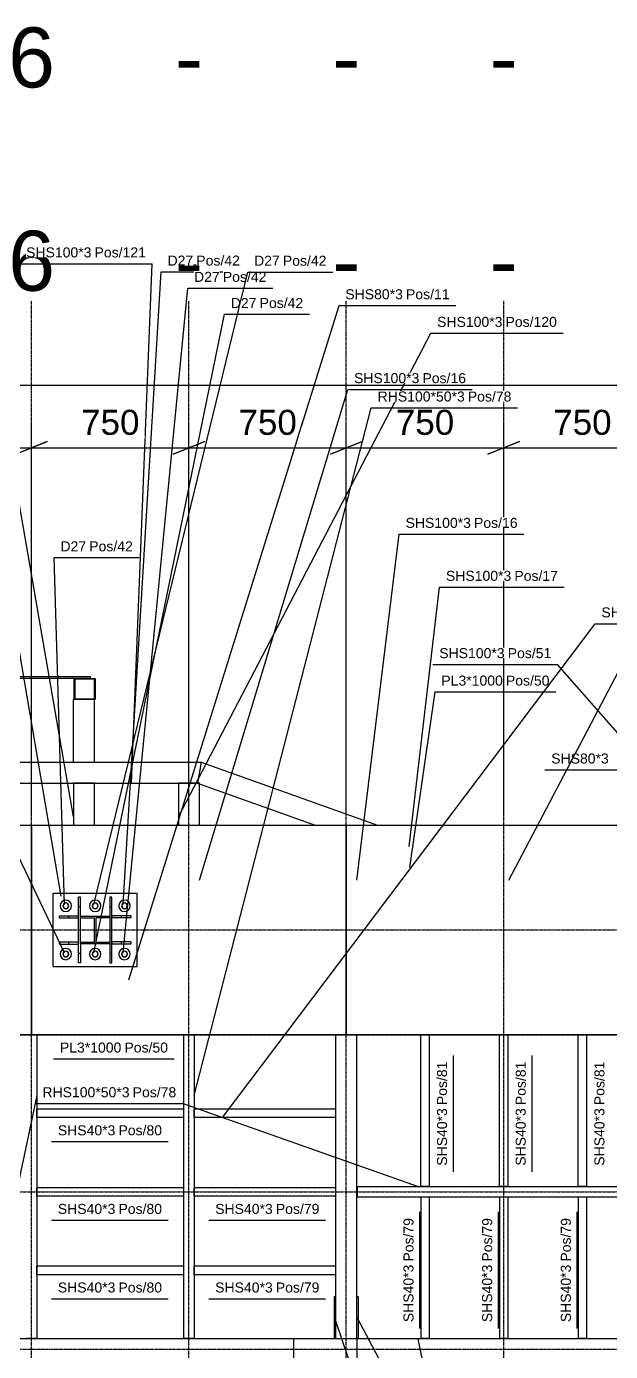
# Model space of a CAD drawing. Header units: millimetres. Extents: x -57554 to 16546, y 2142 to 98430.
# Drawn here: x 8541 to 11324, y 65411 to 71733 of the extents above; entities that cross this region are included whole.
import ezdxf

# ---------------------------------------------------------------- set-up
doc = ezdxf.new("R2010")
doc.units = ezdxf.units.MM
doc.linetypes.add('DXK_LINE_DOT3', pattern=[5.9187, 2.979, -0.9799, 0.9799, -0.9799])
doc.layers.add('S-Z2-A_TEXTUAL_ANNOTATION', color=7, linetype='Continuous')
doc.layers.add('S-Z23-A_DIMENSIONS', color=7, linetype='Continuous')
doc.styles.add('Arial', font='ARIAL.TTF', dxfattribs={"height": 0.2})

msp = doc.modelspace()

# ---------------------------------------------------------------- linework, layer by layer
at = {"color": 1, "linetype": 'DXK_LINE_DOT3'}
for p, q in [((8565.2, 57422.3), (8565.2, 70422.3)), ((9315.2, 57422.3), (9315.2, 70422.3)), ((10065.2, 57422.3), (10065.2, 70422.3)), ((10815.2, 57422.3), (10815.2, 70422.3)), ((-6934.8, 67922.3), (15065.2, 67922.3)), ((-6934.8, 67422.3), (15065.2, 67422.3)), ((-6934.8, 66922.3), (15065.2, 66922.3)), ((-6934.8, 66172.3), (15065.2, 66172.3)), ((-6934.8, 65422.3), (15065.2, 65422.3))]:
    msp.add_line(p, q, dxfattribs=at)
at = {"color": 2, "linetype": 'Continuous'}
for p, q in [((8185.2, 68632.3), (8845.2, 68632.3)), ((8845.2, 68622.3), (8185.2, 68622.3)), ((8768.2, 68622.3), (8868.2, 68622.3)), ((8768.2, 68522.3), (8768.2, 68622.3)), ((8771.2, 68619.3), (8771.2, 68525.3)), ((8865.2, 68619.3), (8771.2, 68619.3)), ((8845.2, 68632.3), (8845.2, 68622.3)), ((8865.2, 68525.3), (8865.2, 68619.3)), ((8868.2, 68622.3), (8868.2, 68522.3)), ((8765.2, 68222.3), (8765.2, 68522.3)), ((8865.2, 68522.3), (8765.2, 68522.3)), ((8868.2, 68522.3), (8768.2, 68522.3)), ((8771.2, 68525.3), (8865.2, 68525.3)), ((8865.2, 68222.3), (8865.2, 68522.3)), ((7756.5, 68222.3), (9373.8, 68222.3)), ((9373.8, 68222.3), (9356.5, 68122.3)), ((9373.8, 68222.3), (9356.5, 68122.3)), ((9373.8, 68222.3), (10213.8, 67922.3)), ((7773.8, 68122.3), (9356.5, 68122.3)), ((8865.2, 68122.3), (8765.2, 68122.3)), ((8765.2, 68122.3), (8765.2, 67922.3)), ((8865.2, 67922.3), (8865.2, 68122.3)), ((9365.2, 68122.3), (9265.2, 68122.3)), ((9265.2, 68122.3), (9265.2, 67922.3)), ((9356.5, 68122.3), (9916.5, 67922.3)), ((9365.2, 67922.3), (9365.2, 68122.3)), ((7065.2, 67922.3), (8565.2, 67922.3)), ((8565.2, 67922.3), (8565.2, 66922.3)), ((8565.2, 67922.3), (10065.2, 67922.3)), ((8565.2, 66922.3), (8565.2, 67922.3)), ((10065.2, 67922.3), (10065.2, 66922.3)), ((10065.2, 67922.3), (11565.2, 67922.3)), ((10065.2, 66922.3), (10065.2, 67922.3)), ((8668.2, 67247.3), (8668.2, 67597.3)), ((8668.2, 67597.3), (9068.2, 67597.3)), ((9068.2, 67247.3), (9068.2, 67597.3)), ((8798.2, 67578.8), (8788.2, 67578.8)), ((8788.2, 67265.8), (8788.2, 67578.8)), ((8788.2, 67533.8), (8798.2, 67533.8)), ((8798.2, 67488.8), (8798.2, 67578.8)), ((8948.2, 67578.8), (8938.2, 67578.8)), ((8938.2, 67578.8), (8938.2, 67488.8)), ((8938.2, 67533.8), (8948.2, 67533.8)), ((8948.2, 67265.8), (8948.2, 67578.8)), ((8698.2, 67479.5), (8698.2, 67489.5)), ((8698.2, 67489.5), (8788.2, 67489.5)), ((8698.2, 67479.5), (8788.2, 67479.5)), ((8743.2, 67479.5), (8743.2, 67489.5)), ((8788.2, 67479.5), (8788.2, 67489.5)), ((8798.2, 67480.3), (8798.2, 67488.8)), ((8798.2, 67488.8), (8938.2, 67488.8)), ((8798.2, 67480.3), (8865.4, 67480.3)), ((8798.2, 67364.3), (8798.2, 67480.3)), ((8865.4, 67364.3), (8865.4, 67480.3)), ((8938.2, 67480.3), (8870.9, 67480.3)), ((8870.9, 67480.3), (8870.9, 67364.3)), ((8938.2, 67488.8), (8938.2, 67480.3)), ((8938.2, 67480.3), (8938.2, 67364.3)), ((9038.2, 67489.5), (8948.2, 67489.5)), ((8948.2, 67489.5), (8948.2, 67479.5)), ((9038.2, 67479.5), (8948.2, 67479.5)), ((8993.2, 67479.5), (8993.2, 67489.5)), ((9038.2, 67489.5), (9038.2, 67479.5)), ((8698.2, 67355), (8698.2, 67365)), ((8698.2, 67365), (8788.2, 67365)), ((8698.2, 67355), (8788.2, 67355)), ((8743.2, 67355), (8743.2, 67365)), ((8788.2, 67355), (8788.2, 67365)), ((8798.2, 67355.8), (8798.2, 67364.3)), ((8798.2, 67364.3), (8865.4, 67364.3)), ((8938.2, 67355.8), (8798.2, 67355.8)), ((8798.2, 67355.8), (8798.2, 67265.8)), ((8870.9, 67364.3), (8938.2, 67364.3)), ((8938.2, 67364.3), (8938.2, 67355.8)), ((8938.2, 67355.8), (8938.2, 67265.8)), ((9038.2, 67365), (8948.2, 67365)), ((8948.2, 67365), (8948.2, 67355)), ((9038.2, 67355), (8948.2, 67355)), ((8993.2, 67355), (8993.2, 67365)), ((9038.2, 67365), (9038.2, 67355)), ((8788.2, 67310.8), (8798.2, 67310.8)), ((8938.2, 67310.8), (8948.2, 67310.8)), ((8668.2, 67247.3), (9068.2, 67247.3)), ((8798.2, 67265.8), (8788.2, 67265.8)), ((8938.2, 67265.8), (8948.2, 67265.8)), ((8565.2, 66922.3), (7065.2, 66922.3)), ((10065.2, 66922.3), (8565.2, 66922.3)), ((8590.2, 66922.3), (8590.2, 65472.3)), ((9290.2, 65472.3), (9290.2, 66922.3)), ((9340.2, 66922.3), (9340.2, 65472.3)), ((10015.2, 65472.3), (10015.2, 66922.3)), ((11565.2, 66922.3), (10065.2, 66922.3)), ((10115.2, 65472.3), (10115.2, 66922.3)), ((10420.2, 66197.3), (10420.2, 66922.3)), ((10460.2, 66922.3), (10460.2, 66197.3)), ((10795.2, 66197.3), (10795.2, 66922.3)), ((10835.2, 66922.3), (10835.2, 66197.3)), ((11170.2, 66197.3), (11170.2, 66922.3)), ((11210.2, 66922.3), (11210.2, 66197.3)), ((9290.2, 66567.3), (8590.2, 66567.3)), ((8590.2, 66527.3), (8590.2, 66567.3)), ((9290.2, 66527.3), (8590.2, 66527.3)), ((9290.2, 66527.3), (9290.2, 66567.3)), ((10015.2, 66567.3), (9340.2, 66567.3)), ((9340.2, 66527.3), (9340.2, 66567.3)), ((10015.2, 66527.3), (9340.2, 66527.3)), ((10015.2, 66527.3), (10015.2, 66567.3)), ((10118.2, 66197.3), (11565.2, 66197.3)), ((10118.2, 66147.3), (10118.2, 66197.3)), ((10460.2, 66197.3), (10420.2, 66197.3)), ((10835.2, 66197.3), (10795.2, 66197.3)), ((11210.2, 66197.3), (11170.2, 66197.3)), ((9290.2, 66192.3), (8590.2, 66192.3)), ((8590.2, 66152.3), (8590.2, 66192.3)), ((9290.2, 66152.3), (8590.2, 66152.3)), ((9290.2, 66152.3), (9290.2, 66192.3)), ((10015.2, 66192.3), (9340.2, 66192.3)), ((9340.2, 66152.3), (9340.2, 66192.3)), ((10015.2, 66152.3), (9340.2, 66152.3)), ((10015.2, 66152.3), (10015.2, 66192.3)), ((11565.2, 66147.3), (10118.2, 66147.3)), ((10460.2, 66147.3), (10420.2, 66147.3)), ((10420.2, 66147.3), (10420.2, 65472.3)), ((10460.2, 66147.3), (10460.2, 65472.3)), ((10835.2, 66147.3), (10795.2, 66147.3)), ((10795.2, 66147.3), (10795.2, 65472.3)), ((10835.2, 66147.3), (10835.2, 65472.3)), ((11210.2, 66147.3), (11170.2, 66147.3)), ((11170.2, 66147.3), (11170.2, 65472.3)), ((11210.2, 66147.3), (11210.2, 65472.3)), ((9290.2, 65817.3), (8590.2, 65817.3)), ((8590.2, 65777.3), (8590.2, 65817.3)), ((9290.2, 65777.3), (8590.2, 65777.3)), ((9290.2, 65777.3), (9290.2, 65817.3)), ((10015.2, 65817.3), (9340.2, 65817.3)), ((9340.2, 65777.3), (9340.2, 65817.3)), ((10015.2, 65777.3), (9340.2, 65777.3)), ((10015.2, 65777.3), (10015.2, 65817.3)), ((10015.2, 65672.3), (10007.2, 65672.3)), ((10007.2, 65672.3), (10007.2, 65472.3)), ((10015.2, 65472.3), (10015.2, 65672.3)), ((10123.2, 65672.3), (10115.2, 65672.3)), ((10115.2, 65472.3), (10115.2, 65672.3)), ((10123.2, 65472.3), (10123.2, 65672.3)), ((7315.2, 65472.3), (9815.2, 65472.3)), ((8590.2, 65472.3), (8540.2, 65472.3)), ((9340.2, 65472.3), (9290.2, 65472.3)), ((9815.2, 65222.3), (9815.2, 65472.3)), ((9815.2, 65472.3), (10115.2, 65472.3)), ((10115.2, 65472.3), (11565.2, 65472.3)), ((10123.2, 65472.3), (10115.2, 65472.3)), ((10115.2, 65472.3), (10115.2, 65172.3)), ((10460.2, 65472.3), (10420.2, 65472.3)), ((10835.2, 65472.3), (10795.2, 65472.3)), ((11210.2, 65472.3), (11170.2, 65472.3))]:
    msp.add_line(p, q, dxfattribs=at)
for centre, radius, start, end in [((8728.2, 67537.3), 27, 0, 180), ((8728.2, 67537.3), 27, 180, 0), ((8728.2, 67537.3), 14, 0, 180), ((8728.2, 67537.3), 14, 180, 0), ((8728.2, 67537.3), 13, 0, 180), ((8728.2, 67537.3), 13, 180, 0), ((8868.2, 67537.3), 27, 0, 180), ((8868.2, 67537.3), 27, 180, 0), ((8868.2, 67537.3), 14, 0, 180), ((8868.2, 67537.3), 14, 180, 0), ((8868.2, 67537.3), 13, 0, 180), ((8868.2, 67537.3), 13, 180, 0), ((9008.2, 67537.3), 27, 0, 180), ((9008.2, 67537.3), 27, 180, 0), ((9008.2, 67537.3), 14, 0, 180), ((9008.2, 67537.3), 14, 180, 0), ((9008.2, 67537.3), 13, 0, 180), ((9008.2, 67537.3), 13, 180, 0), ((8728.2, 67307.3), 27, 0, 180), ((8728.2, 67307.3), 27, 180, 0), ((8728.2, 67307.3), 14, 0, 180), ((8728.2, 67307.3), 14, 180, 0), ((8728.2, 67307.3), 13, 0, 180), ((8728.2, 67307.3), 13, 180, 0), ((8868.2, 67307.3), 27, 0, 180), ((8868.2, 67307.3), 27, 180, 0), ((8868.2, 67307.3), 14, 0, 180), ((8868.2, 67307.3), 14, 180, 0), ((8868.2, 67307.3), 13, 0, 180), ((8868.2, 67307.3), 13, 180, 0), ((9008.2, 67307.3), 27, 0, 180), ((9008.2, 67307.3), 27, 180, 0), ((9008.2, 67307.3), 14, 0, 180), ((9008.2, 67307.3), 14, 180, 0), ((9008.2, 67307.3), 13, 0, 180), ((9008.2, 67307.3), 13, 180, 0)]:
    msp.add_arc(centre, radius, start, end, dxfattribs=at)
at = {"layer": 'S-Z2-A_TEXTUAL_ANNOTATION'}
for p, q in [((8706.6, 67584), (8457, 69050.5)), ((8589.7, 66632), (8241, 64982.9)), ((10117, 65572), (10767, 64336.2)), ((10405.4, 65471.8), (10668.1, 64206.7))]:
    msp.add_line(p, q, dxfattribs=at)
at = {"layer": 'S-Z23-A_DIMENSIONS'}
for p, q in [((-4434.8, 70022.3), (12565.2, 70022.3)), ((8565.2, 67972.3), (8565.2, 69847.3)), ((8565.2, 67972.3), (8565.2, 69847.3)), ((9315.2, 67972.3), (9315.2, 69847.3)), ((9315.2, 67972.3), (9315.2, 69847.3)), ((10065.2, 67972.3), (10065.2, 69847.3)), ((10065.2, 67972.3), (10065.2, 69847.3)), ((10815.2, 67972.3), (10815.2, 69847.3)), ((10815.2, 67972.3), (10815.2, 69847.3)), ((8640.2, 69752.3), (8490.2, 69692.3)), ((8490.2, 69692.3), (8640.2, 69752.3)), ((9240.2, 69692.3), (9390.2, 69752.3)), ((9390.2, 69752.3), (9240.2, 69692.3)), ((10140.2, 69752.3), (9990.2, 69692.3)), ((9990.2, 69692.3), (10140.2, 69752.3)), ((10890.2, 69752.3), (10740.2, 69692.3)), ((10740.2, 69692.3), (10890.2, 69752.3)), ((7815.2, 69722.3), (8565.2, 69722.3)), ((8565.2, 69722.3), (9315.2, 69722.3)), ((9315.2, 69722.3), (10065.2, 69722.3)), ((10065.2, 69722.3), (10815.2, 69722.3)), ((10815.2, 69722.3), (11565.2, 69722.3))]:
    msp.add_line(p, q, dxfattribs=at)

# ---------------------------------------------------------------- texts
at = {"color": 5, "linetype": 'Continuous', "style": 'Arial'}
for s, p in [('6', (8454, 71442.5)), ('-', (9248.5, 71442.5)), ('-', (9998.5, 71442.5)), ('-', (10748.5, 71442.5)), ('6', (8454, 70472.3)), ('-', (9248.5, 70472.3)), ('-', (9998.5, 70472.3)), ('-', (10748.5, 70472.3))]:
    msp.add_text(s, height=286.5, dxfattribs=at).set_placement(p)

# ---------------------------------------------------------------- wipeouts: each hides what was drawn before it
for points, layer in [([(9637, 70390), (9637, 70440), (9514.7, 70440), (9514.7, 70390)], 'S-Z2-A_TEXTUAL_ANNOTATION'), ([(8825, 69228.9), (8825, 69278.9), (8702.7, 69278.9), (8702.7, 69228.9)], 'S-Z2-A_TEXTUAL_ANNOTATION'), ([(11554.9, 68913.7), (11554.9, 68963.7), (11280.8, 68963.7), (11280.8, 68913.7)], 'S-Z2-A_TEXTUAL_ANNOTATION'), ([(11315.7, 68216.4), (11315.7, 68266.4), (11041.6, 68266.4), (11041.6, 68216.4)], 'S-Z2-A_TEXTUAL_ANNOTATION'), ([(8992.7, 66837.3), (8992.7, 66887.3), (8700, 66887.3), (8700, 66837.3)], 'S-Z2-A_TEXTUAL_ANNOTATION'), ([(10545.2, 66571.4), (10495.2, 66571.4), (10495.2, 66297.3), (10545.2, 66297.3)], 'S-Z2-A_TEXTUAL_ANNOTATION'), ([(10920.2, 66571.4), (10870.2, 66571.4), (10870.2, 66297.3), (10920.2, 66297.3)], 'S-Z2-A_TEXTUAL_ANNOTATION'), ([(11295.2, 66571.4), (11245.2, 66571.4), (11245.2, 66297.3), (11295.2, 66297.3)], 'S-Z2-A_TEXTUAL_ANNOTATION'), ([(8964.3, 66442.3), (8964.3, 66492.3), (8690.2, 66492.3), (8690.2, 66442.3)], 'S-Z2-A_TEXTUAL_ANNOTATION'), ([(8964.3, 66067.3), (8964.3, 66117.3), (8690.2, 66117.3), (8690.2, 66067.3)], 'S-Z2-A_TEXTUAL_ANNOTATION'), ([(9714.3, 66067.3), (9714.3, 66117.3), (9440.2, 66117.3), (9440.2, 66067.3)], 'S-Z2-A_TEXTUAL_ANNOTATION'), ([(11135.2, 65824.8), (11085.2, 65824.8), (11085.2, 65550.7), (11135.2, 65550.7)], 'S-Z2-A_TEXTUAL_ANNOTATION'), ([(8964.3, 65692.3), (8964.3, 65742.3), (8690.2, 65742.3), (8690.2, 65692.3)], 'S-Z2-A_TEXTUAL_ANNOTATION'), ([(9714.3, 65692.3), (9714.3, 65742.3), (9440.2, 65742.3), (9440.2, 65692.3)], 'S-Z2-A_TEXTUAL_ANNOTATION'), ([(9104.1, 69759.8), (9104.1, 69934.8), (8776.2, 69934.8), (8776.2, 69759.8)], 'S-Z23-A_DIMENSIONS'), ([(9854.1, 69759.8), (9854.1, 69934.8), (9526.2, 69934.8), (9526.2, 69759.8)], 'S-Z23-A_DIMENSIONS'), ([(10604.1, 69759.8), (10604.1, 69934.8), (10276.2, 69934.8), (10276.2, 69759.8)], 'S-Z23-A_DIMENSIONS'), ([(11354.1, 69759.8), (11354.1, 69934.8), (11026.2, 69934.8), (11026.2, 69759.8)], 'S-Z23-A_DIMENSIONS')]:
    msp.add_wipeout(points).dxf.layer = layer

# ---------------------------------------------------------------- next in the draw order: linework, layer by layer
at = {"layer": 'S-Z2-A_TEXTUAL_ANNOTATION'}
for p, q in [((8765.6, 67962.6), (8440.6, 69838.1)), ((8722.2, 67313.2), (7788.1, 69264.9)), ((8722.2, 67543.2), (8672.7, 69198.9)), ((11250.8, 68883.7), (11807.4, 68883.7)), ((11011.6, 68186.4), (11531.1, 68186.4))]:
    msp.add_line(p, q, dxfattribs=at)

# ---------------------------------------------------------------- next in the draw order: texts
at = {"layer": 'S-Z2-A_TEXTUAL_ANNOTATION', "style": 'Arial'}
for s, p in [('SHS40*3', (11280.8, 68913.7)), ('SHS80*3', (11041.6, 68216.4))]:
    msp.add_text(s, height=47.75, dxfattribs=at).set_placement(p)
at = {"layer": 'S-Z23-A_DIMENSIONS', "style": 'Arial'}
for p in [(8801.2, 69784.8), (9551.2, 69784.8), (10301.2, 69784.8), (11051.2, 69784.8)]:
    msp.add_text('750', height=119.38, dxfattribs=at).set_placement(p)

# ---------------------------------------------------------------- next in the draw order: wipeouts: each hides what was drawn before it
for points in [[(8850.3, 70631.5), (8850.3, 70681.5), (8539.1, 70681.5), (8539.1, 70631.5)], [(9335.4, 70592.5), (9335.4, 70642.5), (9213.2, 70642.5), (9213.2, 70592.5)], [(9859.4, 70390), (9859.4, 70440), (9652, 70440), (9652, 70390)], [(10334.5, 70431.8), (10334.5, 70481.8), (10060.4, 70481.8), (10060.4, 70431.8)], [(10808.9, 70299.9), (10808.9, 70349.9), (10497.8, 70349.9), (10497.8, 70299.9)], [(10851.1, 69088.1), (10851.1, 69138.1), (10539.9, 69138.1), (10539.9, 69088.1)], [(10810.7, 68588.3), (10810.7, 68638.3), (10518, 68638.3), (10518, 68588.3)], [(9215.2, 66837.3), (9215.2, 66887.3), (9007.7, 66887.3), (9007.7, 66837.3)], [(10545.2, 66793.9), (10495.2, 66793.9), (10495.2, 66586.4), (10545.2, 66586.4)], [(10920.2, 66793.9), (10870.2, 66793.9), (10870.2, 66586.4), (10920.2, 66586.4)], [(11295.2, 66793.9), (11245.2, 66793.9), (11245.2, 66586.4), (11295.2, 66586.4)], [(9031.9, 66624), (9031.9, 66674), (8616.9, 66674), (8616.9, 66624)], [(9186.7, 66442.3), (9186.7, 66492.3), (8979.3, 66492.3), (8979.3, 66442.3)], [(9186.7, 66067.3), (9186.7, 66117.3), (8979.3, 66117.3), (8979.3, 66067.3)], [(9936.7, 66067.3), (9936.7, 66117.3), (9729.3, 66117.3), (9729.3, 66067.3)], [(11135.2, 66047.3), (11085.2, 66047.3), (11085.2, 65839.8), (11135.2, 65839.8)], [(10385.2, 65824.8), (10335.2, 65824.8), (10335.2, 65550.7), (10385.2, 65550.7)], [(10760.2, 65824.8), (10710.2, 65824.8), (10710.2, 65550.7), (10760.2, 65550.7)], [(9186.7, 65692.3), (9186.7, 65742.3), (8979.3, 65742.3), (8979.3, 65692.3)], [(9936.7, 65692.3), (9936.7, 65742.3), (9729.3, 65742.3), (9729.3, 65692.3)]]:
    msp.add_wipeout(points).dxf.layer = 'S-Z2-A_TEXTUAL_ANNOTATION'

# ---------------------------------------------------------------- next in the draw order: linework, layer by layer
at = {"layer": 'S-Z2-A_TEXTUAL_ANNOTATION'}
for p, q in [((9002.2, 67543.2), (9183.2, 70562.5)), ((9484.7, 70360), (9889.4, 70360)), ((9265.6, 67962.6), (10467.8, 70269.9)), ((10364.9, 67819.8), (10509.9, 69058.1)), ((10367.3, 67720.7), (10488, 68558.3)), ((8670, 66807.3), (9245.2, 66807.3)), ((10575.2, 66267.3), (10575.2, 66823.9)), ((10950.2, 66267.3), (10950.2, 66823.9)), ((8660.2, 66412.3), (9216.7, 66412.3)), ((11165.2, 65520.7), (11165.2, 66077.3)), ((8660.2, 66037.3), (9216.7, 66037.3)), ((9410.2, 66037.3), (9966.7, 66037.3)), ((8660.2, 65662.3), (9216.7, 65662.3)), ((9410.2, 65662.3), (9966.7, 65662.3)), ((10009, 65572), (10594.9, 63830.3))]:
    msp.add_line(p, q, dxfattribs=at)

# ---------------------------------------------------------------- next in the draw order: texts
at = {"layer": 'S-Z2-A_TEXTUAL_ANNOTATION', "style": 'Arial'}
for s, p in [('D27', (9514.7, 70390)), ('Pos/42', (9652, 70390)), ('PL3*1000', (8700, 66837.3)), ('Pos/50', (9007.7, 66837.3)), ('SHS40*3', (8690.2, 66442.3)), ('Pos/80', (8979.3, 66442.3)), ('SHS40*3', (8690.2, 66067.3)), ('Pos/80', (8979.3, 66067.3)), ('SHS40*3', (9440.2, 66067.3)), ('Pos/79', (9729.3, 66067.3)), ('SHS40*3', (8690.2, 65692.3)), ('Pos/80', (8979.3, 65692.3)), ('SHS40*3', (9440.2, 65692.3)), ('Pos/79', (9729.3, 65692.3))]:
    msp.add_text(s, height=47.75, dxfattribs=at).set_placement(p)
for s, p in [('Pos/81', (10545.2, 66586.4)), ('Pos/81', (10920.2, 66586.4)), ('Pos/81', (11295.2, 66586.4)), ('SHS40*3', (10545.2, 66297.3)), ('SHS40*3', (10920.2, 66297.3)), ('SHS40*3', (11295.2, 66297.3)), ('Pos/79', (11135.2, 65839.8)), ('SHS40*3', (11135.2, 65550.7))]:
    msp.add_text(s, height=47.75, rotation=90.00021, dxfattribs=at).set_placement(p)

# ---------------------------------------------------------------- next in the draw order: wipeouts: each hides what was drawn before it
for points in [[(9109.8, 70631.5), (9109.8, 70681.5), (8865.3, 70681.5), (8865.3, 70631.5)], [(9557.9, 70592.5), (9557.9, 70642.5), (9350.4, 70642.5), (9350.4, 70592.5)], [(10557, 70431.8), (10557, 70481.8), (10349.5, 70481.8), (10349.5, 70431.8)], [(11068.5, 70299.9), (11068.5, 70349.9), (10823.9, 70349.9), (10823.9, 70299.9)], [(11073.6, 69088.1), (11073.6, 69138.1), (10866.1, 69138.1), (10866.1, 69088.1)], [(11033.2, 68588.3), (11033.2, 68638.3), (10825.7, 68638.3), (10825.7, 68588.3)], [(9254.3, 66624), (9254.3, 66674), (9046.9, 66674), (9046.9, 66624)], [(10385.2, 66047.3), (10335.2, 66047.3), (10335.2, 65839.8), (10385.2, 65839.8)], [(10760.2, 66047.3), (10710.2, 66047.3), (10710.2, 65839.8), (10760.2, 65839.8)]]:
    msp.add_wipeout(points).dxf.layer = 'S-Z2-A_TEXTUAL_ANNOTATION'

# ---------------------------------------------------------------- next in the draw order: linework, layer by layer
at = {"layer": 'S-Z2-A_TEXTUAL_ANNOTATION'}
for p, q in [((8509.1, 70601.5), (9139.8, 70601.5)), ((9183.2, 70562.5), (9587.9, 70562.5)), ((10030.4, 70401.8), (10587, 70401.8)), ((10467.8, 70269.9), (11098.5, 70269.9)), ((10509.9, 69058.1), (11103.6, 69058.1)), ((9475.4, 66527.8), (11250.8, 68883.7)), ((10488, 68558.3), (11063.2, 68558.3)), ((8586.9, 66594), (9284.3, 66594)), ((10408.4, 66196.8), (9284.3, 66594)), ((10415.2, 65520.7), (10415.2, 66077.3)), ((10790.2, 65520.7), (10790.2, 66077.3))]:
    msp.add_line(p, q, dxfattribs=at)

# ---------------------------------------------------------------- next in the draw order: texts
at = {"layer": 'S-Z2-A_TEXTUAL_ANNOTATION', "style": 'Arial'}
for s, height, p in [('SHS100*3', 47.75, (8539.1, 70631.5)), ('Pos/121', 47.75, (8865.3, 70631.5)), ('D27', 47.75, (9213.2, 70592.5)), ('Pos/42', 47.75, (9350.4, 70592.5)), ('SHS80*3', 47.75, (10060.4, 70431.8)), ('Pos/11', 47.75, (10349.5, 70431.8)), ('SHS100*3', 47.75, (10497.8, 70299.9)), ('Pos/120', 47.75, (10823.9, 70299.9)), ('SHS100*3', 47.75, (10539.9, 69088.1)), ('Pos/17', 47.75, (10866.1, 69088.1)), ('PL3*1000', 47.75, (10518, 68588.3)), ('Pos/50', 47.75, (10825.7, 68588.3)), ('RHS100*50*3', 47.754, (8616.9, 66624)), ('Pos/78', 47.75, (9046.9, 66624))]:
    msp.add_text(s, height=height, dxfattribs=at).set_placement(p)
for s, p in [('Pos/79', (10385.2, 65839.8)), ('Pos/79', (10760.2, 65839.8)), ('SHS40*3', (10385.2, 65550.7)), ('SHS40*3', (10760.2, 65550.7))]:
    msp.add_text(s, height=47.75, rotation=90.00021, dxfattribs=at).set_placement(p)

# ---------------------------------------------------------------- next in the draw order: wipeouts: each hides what was drawn before it
for points in [[(10413, 70031.5), (10413, 70081.5), (10101.8, 70081.5), (10101.8, 70031.5)], [(10629.2, 69943.8), (10629.2, 69993.8), (10214.3, 69993.8), (10214.3, 69943.8)], [(10658.7, 69340.9), (10658.7, 69390.9), (10347.6, 69390.9), (10347.6, 69340.9)], [(9047.5, 69228.9), (9047.5, 69278.9), (8840, 69278.9), (8840, 69228.9)]]:
    msp.add_wipeout(points).dxf.layer = 'S-Z2-A_TEXTUAL_ANNOTATION'

# ---------------------------------------------------------------- next in the draw order: linework, layer by layer
at = {"layer": 'S-Z2-A_TEXTUAL_ANNOTATION'}
for p, q in [((9041.7, 68122.8), (9139.8, 70601.5)), ((9028.6, 67184.4), (10030.4, 70401.8)), ((8862.2, 67313.2), (9484.7, 70360)), ((9364.7, 67660.2), (10071.8, 70001.5)), ((9339.7, 66632), (10184.3, 69913.8)), ((10114.7, 67660.2), (10317.6, 69310.9)), ((8672.7, 69198.9), (9077.5, 69198.9))]:
    msp.add_line(p, q, dxfattribs=at)

# ---------------------------------------------------------------- next in the draw order: texts
at = {"layer": 'S-Z2-A_TEXTUAL_ANNOTATION', "style": 'Arial'}
for s, p in [('D27', (8702.7, 69228.9)), ('Pos/42', (8840, 69228.9))]:
    msp.add_text(s, height=47.75, dxfattribs=at).set_placement(p)

# ---------------------------------------------------------------- next in the draw order: wipeouts: each hides what was drawn before it
for points in [[(9461.8, 70514.8), (9461.8, 70564.8), (9339.6, 70564.8), (9339.6, 70514.8)], [(10635.5, 70031.5), (10635.5, 70081.5), (10428, 70081.5), (10428, 70031.5)], [(10851.7, 69943.8), (10851.7, 69993.8), (10644.2, 69993.8), (10644.2, 69943.8)], [(10881.2, 69340.9), (10881.2, 69390.9), (10673.7, 69390.9), (10673.7, 69340.9)], [(10819.3, 68719.2), (10819.3, 68769.2), (10508.1, 68769.2), (10508.1, 68719.2)]]:
    msp.add_wipeout(points).dxf.layer = 'S-Z2-A_TEXTUAL_ANNOTATION'

# ---------------------------------------------------------------- next in the draw order: linework, layer by layer
at = {"layer": 'S-Z2-A_TEXTUAL_ANNOTATION'}
for p, q in [((9002.2, 67313.2), (9309.6, 70484.8)), ((10071.8, 70001.5), (10665.5, 70001.5)), ((10184.3, 69913.8), (10881.7, 69913.8)), ((10317.6, 69310.9), (10911.2, 69310.9))]:
    msp.add_line(p, q, dxfattribs=at)

# ---------------------------------------------------------------- next in the draw order: texts
at = {"layer": 'S-Z2-A_TEXTUAL_ANNOTATION', "style": 'Arial'}
for s, height, p in [('SHS100*3', 47.75, (10101.8, 70031.5)), ('Pos/16', 47.75, (10428, 70031.5)), ('RHS100*50*3', 47.754, (10214.3, 69943.8)), ('Pos/78', 47.75, (10644.2, 69943.8)), ('SHS100*3', 47.75, (10347.6, 69340.9)), ('Pos/16', 47.75, (10673.7, 69340.9))]:
    msp.add_text(s, height=height, dxfattribs=at).set_placement(p)

# ---------------------------------------------------------------- next in the draw order: wipeouts: each hides what was drawn before it
for points in [[(9684.3, 70514.8), (9684.3, 70564.8), (9476.8, 70564.8), (9476.8, 70514.8)], [(11041.7, 68719.2), (11041.7, 68769.2), (10834.3, 68769.2), (10834.3, 68719.2)]]:
    msp.add_wipeout(points).dxf.layer = 'S-Z2-A_TEXTUAL_ANNOTATION'

# ---------------------------------------------------------------- next in the draw order: linework, layer by layer
at = {"layer": 'S-Z2-A_TEXTUAL_ANNOTATION'}
for p, q in [((9309.6, 70484.8), (9714.3, 70484.8)), ((10839.7, 67660.2), (11411.3, 68750.1)), ((10478.1, 68689.2), (11071.7, 68689.2)), ((11747.2, 67918.8), (11071.7, 68689.2))]:
    msp.add_line(p, q, dxfattribs=at)

# ---------------------------------------------------------------- next in the draw order: texts
at = {"layer": 'S-Z2-A_TEXTUAL_ANNOTATION', "style": 'Arial'}
for s, p in [('D27', (9339.6, 70514.8)), ('Pos/42', (9476.8, 70514.8)), ('SHS100*3', (10508.1, 68719.2)), ('Pos/51', (10834.3, 68719.2))]:
    msp.add_text(s, height=47.75, dxfattribs=at).set_placement(p)

# ---------------------------------------------------------------- next in the draw order: wipeouts: each hides what was drawn before it
msp.add_wipeout([(9747.9, 70591.8), (9747.9, 70641.8), (9625.7, 70641.8), (9625.7, 70591.8)]).dxf.layer = 'S-Z2-A_TEXTUAL_ANNOTATION'

# ---------------------------------------------------------------- next in the draw order: linework, layer by layer
at = {"layer": 'S-Z2-A_TEXTUAL_ANNOTATION'}
msp.add_line((8862.2, 67543.2), (9595.7, 70561.8), dxfattribs=at)

# ---------------------------------------------------------------- next in the draw order: wipeouts: each hides what was drawn before it
msp.add_wipeout([(9970.4, 70591.8), (9970.4, 70641.8), (9762.9, 70641.8), (9762.9, 70591.8)]).dxf.layer = 'S-Z2-A_TEXTUAL_ANNOTATION'

# ---------------------------------------------------------------- next in the draw order: linework, layer by layer
msp.add_line((9595.7, 70561.8), (10000.4, 70561.8), dxfattribs=at)

# ---------------------------------------------------------------- next in the draw order: texts
at = {"layer": 'S-Z2-A_TEXTUAL_ANNOTATION', "style": 'Arial'}
for s, p in [('D27', (9625.7, 70591.8)), ('Pos/42', (9762.9, 70591.8))]:
    msp.add_text(s, height=47.75, dxfattribs=at).set_placement(p)

doc.saveas('drawing.dxf')
